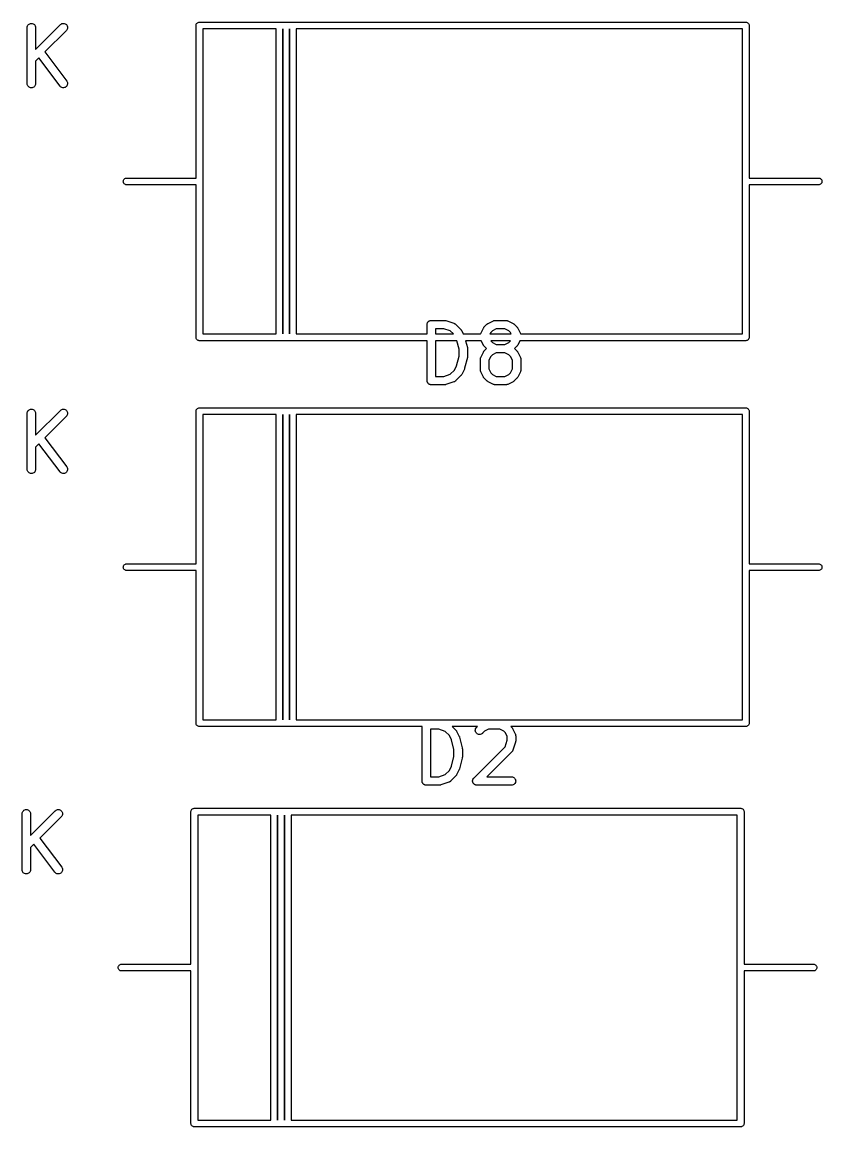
# Model space of a CAD drawing. Extents: x 79.2 to 140.3, y -94.5 to -17.5.
# Drawn here: x 110.92 to 125.2, y -74.47 to -54.74 of the extents above; entities that cross this region are included whole.
import ezdxf

# ---------------------------------------------------------------- set-up
doc = ezdxf.new("R2010")
doc.units = 0
doc.header["$MEASUREMENT"] = 0
doc.layers.add('BLACK', color=7, linetype='CONTINUOUS')

msp = doc.modelspace()

# ---------------------------------------------------------------- linework, layer by layer
at = {"layer": 'BLACK', "linetype": 'CONTINUOUS'}
for p, q in [((111.006, -54.8383), (111.008, -54.8238)), ((111.006, -54.8394), (111.006, -54.8383)), ((111.006, -55.8394), (111.006, -54.8394)), ((111.008, -54.8238), (111.012, -54.8098)), ((111.012, -54.8098), (111.019, -54.797)), ((111.019, -54.797), (111.029, -54.7858)), ((111.029, -54.7858), (111.04, -54.7766)), ((111.04, -54.7766), (111.053, -54.7698)), ((111.053, -54.7698), (111.067, -54.7657)), ((111.067, -54.7657), (111.082, -54.7644)), ((111.082, -54.7644), (111.096, -54.7659)), ((111.096, -54.7659), (111.11, -54.7702)), ((111.11, -54.7702), (111.123, -54.7772)), ((111.123, -54.7772), (111.134, -54.7865)), ((111.134, -54.7865), (111.144, -54.7979)), ((111.144, -54.7979), (111.15, -54.8108)), ((111.15, -54.8108), (111.155, -54.8248)), ((111.155, -54.8248), (111.156, -54.8394)), ((111.156, -55.2297), (111.599, -54.7863)), ((111.156, -54.8394), (111.156, -55.2297)), ((111.599, -54.7863), (111.6, -54.7856)), ((111.6, -54.7856), (111.612, -54.7765)), ((111.612, -54.7765), (111.625, -54.7697)), ((111.625, -54.7697), (111.639, -54.7657)), ((111.639, -54.7657), (111.653, -54.7644)), ((111.653, -54.7644), (111.668, -54.766)), ((111.668, -54.766), (111.682, -54.7703)), ((111.682, -54.7703), (111.695, -54.7773)), ((111.695, -54.7773), (111.706, -54.7867)), ((111.706, -54.7867), (111.715, -54.7981)), ((111.715, -54.7981), (111.722, -54.811)), ((111.722, -54.811), (111.726, -54.8251)), ((111.726, -54.8251), (111.728, -54.8396)), ((111.728, -54.8396), (111.726, -54.8542)), ((114.023, -54.802), (114.024, -54.7902)), ((114.023, -54.8049), (114.023, -54.802)), ((114.023, -57.527), (114.023, -54.8049)), ((114.024, -54.7902), (114.027, -54.7789)), ((114.027, -54.7789), (114.033, -54.7685)), ((114.033, -54.7685), (114.04, -54.7594)), ((114.04, -54.7594), (114.05, -54.7519)), ((114.05, -54.7519), (114.06, -54.7463)), ((114.06, -54.7463), (114.071, -54.7429)), ((114.071, -54.7429), (114.08, -54.742)), ((114.08, -54.742), (114.083, -54.7417)), ((114.083, -54.7417), (114.086, -54.742)), ((114.086, -54.742), (115.508, -54.742)), ((115.508, -54.742), (115.511, -54.7417)), ((115.511, -54.7417), (115.514, -54.742)), ((115.514, -54.742), (115.628, -54.742)), ((115.628, -54.742), (115.631, -54.7417)), ((115.631, -54.7417), (115.634, -54.742)), ((115.634, -54.742), (115.748, -54.742)), ((115.748, -54.742), (115.751, -54.7417)), ((115.751, -54.7417), (115.754, -54.742)), ((115.754, -54.742), (123.84, -54.742)), ((123.84, -54.742), (123.843, -54.7417)), ((123.843, -54.7417), (123.846, -54.742)), ((123.846, -54.742), (123.855, -54.7429)), ((123.855, -54.7429), (123.866, -54.7463)), ((123.866, -54.7463), (123.876, -54.7519)), ((123.876, -54.7519), (123.886, -54.7594)), ((123.886, -54.7594), (123.893, -54.7685)), ((123.893, -54.7685), (123.899, -54.7789)), ((123.899, -54.7789), (123.902, -54.7902)), ((123.902, -54.7902), (123.903, -54.802)), ((123.903, -54.802), (123.903, -54.8049)), ((123.903, -54.8049), (123.903, -57.527)), ((111.706, -54.8924), (111.323, -55.275)), ((111.715, -54.8811), (111.706, -54.8924)), ((111.722, -54.8682), (111.715, -54.8811)), ((111.726, -54.8542), (111.722, -54.8682)), ((114.143, -54.862), (114.143, -57.5841)), ((115.451, -54.862), (114.143, -54.862)), ((115.451, -60.312), (115.451, -54.862)), ((115.571, -60.312), (115.571, -54.862)), ((115.571, -54.862), (115.571, -60.312)), ((115.691, -60.312), (115.691, -54.862)), ((115.691, -54.862), (115.691, -60.312)), ((115.811, -54.862), (115.811, -60.312)), ((123.783, -54.862), (115.811, -54.862)), ((123.783, -57.584), (123.783, -54.862)), ((111.216, -55.3821), (111.156, -55.4419)), ((111.156, -55.4419), (111.156, -55.8394)), ((111.593, -55.8844), (111.216, -55.3821)), ((111.323, -55.275), (111.713, -55.7944)), ((111.008, -55.8539), (111.006, -55.8394)), ((111.156, -55.8404), (111.154, -55.855)), ((111.156, -55.8394), (111.156, -55.8404)), ((111.713, -55.7944), (111.713, -55.7952)), ((111.713, -55.7952), (111.721, -55.8078)), ((111.721, -55.8078), (111.725, -55.8217)), ((111.725, -55.8217), (111.727, -55.8361)), ((111.727, -55.8361), (111.727, -55.8508)), ((111.012, -55.868), (111.008, -55.8539)), ((111.019, -55.8809), (111.012, -55.868)), ((111.028, -55.8922), (111.019, -55.8809)), ((111.039, -55.9016), (111.028, -55.8922)), ((111.052, -55.9085), (111.039, -55.9016)), ((111.066, -55.9128), (111.052, -55.9085)), ((111.081, -55.9144), (111.066, -55.9128)), ((111.095, -55.9131), (111.081, -55.9144)), ((111.109, -55.9089), (111.095, -55.9131)), ((111.122, -55.9021), (111.109, -55.9089)), ((111.134, -55.893), (111.122, -55.9021)), ((111.143, -55.8818), (111.134, -55.893)), ((111.15, -55.8689), (111.143, -55.8818)), ((111.154, -55.855), (111.15, -55.8689)), ((111.602, -55.8952), (111.593, -55.8844)), ((111.614, -55.9038), (111.602, -55.8952)), ((111.627, -55.9101), (111.614, -55.9038)), ((111.642, -55.9136), (111.627, -55.9101)), ((111.656, -55.9143), (111.642, -55.9136)), ((111.671, -55.9121), (111.656, -55.9143)), ((111.685, -55.9072), (111.671, -55.9121)), ((111.697, -55.8997), (111.685, -55.9072)), ((111.708, -55.8899), (111.697, -55.8997)), ((111.717, -55.8782), (111.708, -55.8899)), ((111.723, -55.8649), (111.717, -55.8782)), ((111.727, -55.8508), (111.723, -55.8649)), ((112.723, -57.587), (112.724, -57.5752)), ((112.724, -57.5988), (112.723, -57.587)), ((112.724, -57.5752), (112.727, -57.5639)), ((112.727, -57.6101), (112.724, -57.5988)), ((112.727, -57.5639), (112.733, -57.5535)), ((112.733, -57.6205), (112.727, -57.6101)), ((112.733, -57.5535), (112.74, -57.5444)), ((112.74, -57.5444), (112.75, -57.5369)), ((112.75, -57.5369), (112.76, -57.5313)), ((112.76, -57.5313), (112.771, -57.5279)), ((112.771, -57.5279), (112.78, -57.527)), ((112.78, -57.527), (114.023, -57.527)), ((114.143, -57.5841), (114.143, -57.587)), ((114.143, -57.587), (114.143, -57.5899)), ((114.143, -57.5899), (114.143, -60.312)), ((123.783, -57.587), (123.783, -57.584)), ((123.783, -57.59), (123.783, -57.587)), ((123.783, -60.312), (123.783, -57.59)), ((123.903, -57.527), (125.146, -57.527)), ((125.146, -57.527), (125.155, -57.5279)), ((125.155, -57.5279), (125.166, -57.5313)), ((125.166, -57.5313), (125.176, -57.5369)), ((125.176, -57.5369), (125.186, -57.5444)), ((125.186, -57.5444), (125.193, -57.5535)), ((125.193, -57.5535), (125.199, -57.5639)), ((125.199, -57.6101), (125.193, -57.6205)), ((125.199, -57.5639), (125.202, -57.5752)), ((125.202, -57.5988), (125.199, -57.6101)), ((125.202, -57.5752), (125.203, -57.587)), ((125.203, -57.587), (125.202, -57.5988)), ((112.74, -57.6296), (112.733, -57.6205)), ((112.75, -57.6371), (112.74, -57.6296)), ((112.76, -57.6427), (112.75, -57.6371)), ((112.771, -57.6461), (112.76, -57.6427)), ((112.78, -57.647), (112.771, -57.6461)), ((114.023, -57.647), (112.78, -57.647)), ((114.023, -60.369), (114.023, -57.647)), ((125.146, -57.647), (123.903, -57.647)), ((123.903, -57.647), (123.903, -60.3691)), ((125.155, -57.6461), (125.146, -57.647)), ((125.166, -57.6427), (125.155, -57.6461)), ((125.176, -57.6371), (125.166, -57.6427)), ((125.186, -57.6296), (125.176, -57.6371)), ((125.193, -57.6205), (125.186, -57.6296)), ((118.15, -60.1433), (118.151, -60.1363)), ((118.15, -60.1438), (118.15, -60.1433)), ((118.15, -60.1439), (118.15, -60.1438)), ((118.15, -60.1444), (118.15, -60.1439)), ((118.15, -60.1439), (118.15, -60.1439)), ((118.15, -60.312), (118.15, -60.1444)), ((118.151, -60.1293), (118.152, -60.129)), ((118.151, -60.1363), (118.151, -60.1293)), ((118.152, -60.1288), (118.154, -60.1221)), ((118.152, -60.129), (118.152, -60.1288)), ((118.154, -60.1221), (118.156, -60.1153)), ((118.156, -60.1148), (118.159, -60.1086)), ((118.156, -60.1151), (118.156, -60.1148)), ((118.156, -60.1153), (118.156, -60.1151)), ((118.159, -60.1086), (118.163, -60.1024)), ((118.163, -60.102), (118.168, -60.0966)), ((118.163, -60.1022), (118.163, -60.102)), ((118.163, -60.1024), (118.163, -60.1022)), ((118.168, -60.0966), (118.172, -60.0912)), ((118.172, -60.0908), (118.178, -60.0864)), ((118.172, -60.091), (118.172, -60.0908)), ((118.172, -60.0912), (118.172, -60.091)), ((118.178, -60.0864), (118.183, -60.0819)), ((118.183, -60.0819), (118.184, -60.0818)), ((118.184, -60.0816), (118.19, -60.0784)), ((118.184, -60.0818), (118.184, -60.0816)), ((118.19, -60.0784), (118.196, -60.075)), ((118.196, -60.075), (118.197, -60.075)), ((118.197, -60.0748), (118.204, -60.0728)), ((118.197, -60.075), (118.197, -60.0748)), ((118.204, -60.0728), (118.21, -60.0708)), ((118.21, -60.0708), (118.211, -60.0708)), ((118.211, -60.0707), (118.218, -60.0701)), ((118.211, -60.0708), (118.211, -60.0707)), ((118.218, -60.0701), (118.225, -60.0694)), ((118.225, -60.0694), (118.463, -60.0694)), ((118.463, -60.0694), (118.464, -60.0694)), ((118.464, -60.0694), (118.468, -60.0699)), ((118.468, -60.0699), (118.472, -60.07)), ((118.472, -60.07), (118.475, -60.0707)), ((118.475, -60.0707), (118.479, -60.071)), ((118.479, -60.071), (118.483, -60.0723)), ((118.483, -60.0723), (118.487, -60.0732)), ((118.487, -60.0732), (118.63, -60.1208)), ((118.63, -60.1208), (118.631, -60.1212)), ((118.631, -60.1212), (118.633, -60.1221)), ((118.633, -60.1221), (118.635, -60.1228)), ((118.635, -60.1228), (118.639, -60.1252)), ((118.639, -60.1252), (118.644, -60.1273)), ((118.644, -60.1273), (118.646, -60.1286)), ((118.646, -60.1286), (118.648, -60.1297)), ((118.648, -60.1297), (118.652, -60.1329)), ((118.652, -60.1329), (118.656, -60.1359)), ((118.656, -60.1359), (118.657, -60.1376)), ((118.657, -60.1376), (118.659, -60.139)), ((118.659, -60.139), (118.754, -60.2342)), ((119.172, -60.1866), (119.219, -60.139)), ((119.219, -60.139), (119.22, -60.1382)), ((119.22, -60.1382), (119.224, -60.1356)), ((119.224, -60.1356), (119.227, -60.1327)), ((119.227, -60.1327), (119.229, -60.131)), ((119.229, -60.131), (119.232, -60.1291)), ((119.232, -60.1291), (119.235, -60.1272)), ((119.235, -60.1272), (119.239, -60.1249)), ((119.239, -60.1249), (119.334, -60.0773)), ((119.334, -60.0773), (119.335, -60.0768)), ((119.335, -60.0768), (119.337, -60.0761)), ((119.337, -60.0761), (119.339, -60.075)), ((119.339, -60.075), (119.344, -60.0736)), ((119.344, -60.0736), (119.349, -60.0718)), ((119.349, -60.0718), (119.351, -60.0714)), ((119.351, -60.0714), (119.353, -60.0708)), ((119.353, -60.0708), (119.358, -60.0703)), ((119.358, -60.0703), (119.363, -60.0695)), ((119.363, -60.0695), (119.366, -60.0696)), ((119.366, -60.0696), (119.368, -60.0694)), ((119.368, -60.0694), (119.558, -60.0694)), ((119.558, -60.0694), (119.559, -60.0694)), ((119.559, -60.0694), (119.561, -60.0696)), ((119.561, -60.0696), (119.564, -60.0696)), ((119.564, -60.0696), (119.569, -60.0704)), ((119.569, -60.0704), (119.574, -60.071)), ((119.574, -60.071), (119.576, -60.0717)), ((119.576, -60.0717), (119.578, -60.0721)), ((119.578, -60.0721), (119.583, -60.0739)), ((119.583, -60.0739), (119.588, -60.0754)), ((119.588, -60.0754), (119.59, -60.0765)), ((119.59, -60.0765), (119.592, -60.0773)), ((119.592, -60.0773), (119.687, -60.1249)), ((119.687, -60.1249), (119.688, -60.1254)), ((119.688, -60.1254), (119.691, -60.1277)), ((119.691, -60.1277), (119.695, -60.1297)), ((119.695, -60.1297), (119.698, -60.1317)), ((119.698, -60.1317), (119.7, -60.1334)), ((119.7, -60.1334), (119.703, -60.1363)), ((119.703, -60.1363), (119.707, -60.139)), ((119.707, -60.139), (119.754, -60.1866)), ((114.023, -60.372), (114.023, -60.369)), ((114.024, -60.3838), (114.023, -60.372)), ((114.143, -60.312), (115.451, -60.312)), ((115.571, -60.312), (115.571, -60.312)), ((115.691, -60.312), (115.691, -60.312)), ((115.811, -60.312), (118.15, -60.312)), ((118.3, -60.2194), (118.3, -60.312)), ((118.451, -60.2194), (118.3, -60.2194)), ((118.3, -60.312), (118.62, -60.312)), ((118.565, -60.2576), (118.451, -60.2194)), ((118.62, -60.312), (118.565, -60.2576)), ((118.754, -60.2342), (118.755, -60.235)), ((118.755, -60.235), (118.757, -60.2382)), ((118.757, -60.2382), (118.76, -60.2413)), ((118.76, -60.2413), (118.762, -60.244)), ((118.762, -60.244), (118.764, -60.2464)), ((118.764, -60.2464), (118.766, -60.2501)), ((118.766, -60.2501), (118.768, -60.2537)), ((118.768, -60.2537), (118.797, -60.312)), ((118.797, -60.312), (119.106, -60.312)), ((119.106, -60.312), (119.107, -60.3102)), ((119.107, -60.3102), (119.108, -60.3053)), ((119.108, -60.3053), (119.109, -60.3034)), ((119.109, -60.3034), (119.11, -60.3013)), ((119.11, -60.3013), (119.158, -60.2061)), ((119.158, -60.2051), (119.161, -60.2016)), ((119.158, -60.2061), (119.158, -60.2051)), ((119.161, -60.2016), (119.163, -60.1979)), ((119.163, -60.1979), (119.165, -60.1955)), ((119.165, -60.1955), (119.166, -60.1929)), ((119.166, -60.1929), (119.169, -60.1898)), ((119.169, -60.1898), (119.172, -60.1866)), ((119.287, -60.284), (119.273, -60.312)), ((119.273, -60.312), (119.653, -60.312)), ((119.317, -60.2536), (119.287, -60.284)), ((119.385, -60.2194), (119.317, -60.2536)), ((119.541, -60.2194), (119.385, -60.2194)), ((119.609, -60.2536), (119.541, -60.2194)), ((119.639, -60.284), (119.609, -60.2536)), ((119.653, -60.312), (119.639, -60.284)), ((119.754, -60.1866), (119.755, -60.1873)), ((119.755, -60.1873), (119.757, -60.1906)), ((119.757, -60.1906), (119.76, -60.1937)), ((119.76, -60.1937), (119.762, -60.1963)), ((119.762, -60.1963), (119.764, -60.1988)), ((119.764, -60.1988), (119.766, -60.2025)), ((119.766, -60.2025), (119.768, -60.2061)), ((119.768, -60.2061), (119.816, -60.3013)), ((119.816, -60.3013), (119.816, -60.3023)), ((119.816, -60.3023), (119.817, -60.3043)), ((119.817, -60.3043), (119.818, -60.3063)), ((119.818, -60.3063), (119.82, -60.3112)), ((119.82, -60.3112), (119.82, -60.312)), ((119.82, -60.312), (123.783, -60.312)), ((123.903, -60.372), (123.902, -60.3838)), ((123.903, -60.3691), (123.903, -60.372)), ((114.027, -60.3951), (114.024, -60.3838)), ((114.033, -60.4055), (114.027, -60.3951)), ((114.04, -60.4146), (114.033, -60.4055)), ((114.05, -60.4221), (114.04, -60.4146)), ((114.06, -60.4277), (114.05, -60.4221)), ((114.071, -60.4311), (114.06, -60.4277)), ((114.08, -60.432), (114.071, -60.4311)), ((114.083, -60.4323), (114.08, -60.432)), ((114.08, -60.432), (114.08, -60.432)), ((114.086, -60.432), (114.083, -60.4323)), ((115.508, -60.432), (114.086, -60.432)), ((115.511, -60.4323), (115.508, -60.432)), ((115.514, -60.432), (115.511, -60.4323)), ((115.628, -60.432), (115.514, -60.432)), ((115.631, -60.4323), (115.628, -60.432)), ((115.634, -60.432), (115.631, -60.4323)), ((115.748, -60.432), (115.634, -60.432)), ((115.751, -60.4323), (115.748, -60.432)), ((115.754, -60.432), (115.751, -60.4323)), ((118.15, -60.432), (115.754, -60.432)), ((118.15, -61.1444), (118.15, -60.432)), ((118.3, -60.432), (118.3, -61.0694)), ((118.684, -60.432), (118.3, -60.432)), ((118.721, -60.5822), (118.684, -60.432)), ((119.118, -60.432), (118.838, -60.432)), ((118.838, -60.432), (118.869, -60.5548)), ((118.869, -60.5548), (118.869, -60.5558)), ((118.869, -60.5558), (118.87, -60.5571)), ((118.87, -60.5571), (118.87, -60.5584)), ((118.87, -60.5584), (118.87, -60.5644)), ((118.87, -60.5644), (118.871, -60.5703)), ((118.871, -60.5703), (118.871, -60.5716)), ((118.871, -60.5716), (118.871, -60.573)), ((118.871, -60.573), (118.871, -60.7158)), ((119.158, -60.5113), (119.118, -60.432)), ((119.16, -60.5148), (119.158, -60.5113)), ((119.162, -60.5186), (119.16, -60.5148)), ((119.164, -60.521), (119.162, -60.5186)), ((119.166, -60.5236), (119.164, -60.521)), ((119.169, -60.5267), (119.166, -60.5236)), ((119.171, -60.53), (119.169, -60.5267)), ((119.172, -60.5307), (119.171, -60.53)), ((119.214, -60.573), (119.172, -60.5307)), ((119.172, -60.6152), (119.214, -60.573)), ((119.286, -60.432), (119.287, -60.4333)), ((119.64, -60.432), (119.286, -60.432)), ((119.287, -60.4333), (119.317, -60.4637)), ((119.317, -60.4637), (119.385, -60.498)), ((119.385, -60.498), (119.541, -60.498)), ((119.541, -60.498), (119.609, -60.4637)), ((119.609, -60.4637), (119.639, -60.4333)), ((119.639, -60.4333), (119.64, -60.432)), ((119.754, -60.5307), (119.712, -60.573)), ((119.712, -60.573), (119.754, -60.6152)), ((119.757, -60.5275), (119.754, -60.5307)), ((119.76, -60.5245), (119.757, -60.5275)), ((119.761, -60.5218), (119.76, -60.5245)), ((119.763, -60.5194), (119.761, -60.5218)), ((119.765, -60.5157), (119.763, -60.5194)), ((119.768, -60.5122), (119.765, -60.5157)), ((119.808, -60.432), (119.768, -60.5113)), ((119.768, -60.5113), (119.768, -60.5122)), ((123.84, -60.432), (119.808, -60.432)), ((123.843, -60.4323), (123.84, -60.432)), ((123.846, -60.432), (123.843, -60.4323)), ((123.855, -60.4311), (123.846, -60.432)), ((123.846, -60.432), (123.846, -60.432)), ((123.866, -60.4277), (123.855, -60.4311)), ((123.876, -60.4221), (123.866, -60.4277)), ((123.886, -60.4146), (123.876, -60.4221)), ((123.893, -60.4055), (123.886, -60.4146)), ((123.899, -60.3951), (123.893, -60.4055)), ((123.902, -60.3838), (123.899, -60.3951)), ((118.678, -60.8801), (118.721, -60.7066)), ((118.721, -60.7066), (118.721, -60.5822)), ((118.869, -60.734), (118.821, -60.9245)), ((118.87, -60.7314), (118.869, -60.7327)), ((118.869, -60.7327), (118.869, -60.734)), ((118.871, -60.7195), (118.87, -60.7255)), ((118.87, -60.7255), (118.87, -60.7314)), ((118.871, -60.7158), (118.871, -60.7169)), ((118.871, -60.7169), (118.871, -60.7182)), ((118.871, -60.7182), (118.871, -60.7195)), ((119.102, -60.758), (119.103, -60.7529)), ((119.103, -60.7602), (119.102, -60.758)), ((119.102, -60.7624), (119.103, -60.7602)), ((119.102, -60.7634), (119.102, -60.7624)), ((119.102, -60.9539), (119.102, -60.7634)), ((119.103, -60.7529), (119.104, -60.7478)), ((119.104, -60.7478), (119.105, -60.7457)), ((119.105, -60.7436), (119.107, -60.7388)), ((119.105, -60.7457), (119.105, -60.7436)), ((119.107, -60.7388), (119.108, -60.7339)), ((119.108, -60.7339), (119.109, -60.7319)), ((119.109, -60.7319), (119.11, -60.7299)), ((119.11, -60.7299), (119.158, -60.6347)), ((119.158, -60.6337), (119.161, -60.6302)), ((119.158, -60.6347), (119.158, -60.6337)), ((119.161, -60.6302), (119.163, -60.6265)), ((119.163, -60.6265), (119.165, -60.6241)), ((119.165, -60.6241), (119.166, -60.6214)), ((119.166, -60.6214), (119.169, -60.6184)), ((119.169, -60.6184), (119.172, -60.6152)), ((119.287, -60.7126), (119.252, -60.7811)), ((119.317, -60.6822), (119.287, -60.7126)), ((119.385, -60.648), (119.317, -60.6822)), ((119.541, -60.648), (119.385, -60.648)), ((119.609, -60.6822), (119.541, -60.648)), ((119.639, -60.7126), (119.609, -60.6822)), ((119.674, -60.7811), (119.639, -60.7126)), ((119.754, -60.6152), (119.755, -60.6159)), ((119.755, -60.6159), (119.757, -60.6192)), ((119.757, -60.6192), (119.76, -60.6223)), ((119.76, -60.6223), (119.762, -60.6249)), ((119.762, -60.6249), (119.764, -60.6273)), ((119.764, -60.6273), (119.766, -60.6311)), ((119.766, -60.6311), (119.768, -60.6347)), ((119.768, -60.6347), (119.816, -60.7299)), ((119.816, -60.7299), (119.816, -60.7308)), ((119.816, -60.7308), (119.817, -60.7329)), ((119.817, -60.7329), (119.818, -60.7348)), ((119.818, -60.7348), (119.82, -60.7398)), ((119.82, -60.7398), (119.821, -60.7446)), ((119.821, -60.7446), (119.822, -60.7467)), ((119.822, -60.7467), (119.822, -60.7489)), ((119.822, -60.7489), (119.823, -60.754)), ((119.823, -60.754), (119.824, -60.759)), ((119.824, -60.759), (119.823, -60.7612)), ((119.823, -60.7612), (119.824, -60.7634)), ((119.824, -60.7634), (119.824, -60.9539)), ((118.565, -61.0312), (118.639, -60.9571)), ((118.639, -60.9571), (118.678, -60.8801)), ((118.816, -60.9398), (118.768, -61.0351)), ((118.819, -60.9327), (118.816, -60.9392)), ((118.816, -60.9392), (118.816, -60.9395)), ((118.816, -60.9395), (118.816, -60.9398)), ((118.821, -60.9262), (118.819, -60.9327)), ((118.821, -60.9245), (118.821, -60.9255)), ((118.821, -60.9255), (118.821, -60.9258)), ((118.821, -60.9258), (118.821, -60.9262)), ((119.103, -60.9561), (119.102, -60.9539)), ((119.102, -60.9583), (119.103, -60.9561)), ((119.103, -60.9634), (119.102, -60.9583)), ((119.104, -60.9685), (119.103, -60.9634)), ((119.104, -60.9706), (119.104, -60.9685)), ((119.105, -60.9728), (119.104, -60.9706)), ((119.252, -60.7811), (119.252, -60.9362)), ((119.252, -60.9362), (119.287, -61.0047)), ((119.639, -61.0047), (119.674, -60.9362)), ((119.674, -60.9362), (119.674, -60.7811)), ((119.822, -60.9695), (119.821, -60.9716)), ((119.823, -60.9644), (119.822, -60.9695)), ((119.824, -60.955), (119.823, -60.9571)), ((119.823, -60.9571), (119.824, -60.9594)), ((119.824, -60.9594), (119.823, -60.9644)), ((119.824, -60.9539), (119.824, -60.955)), ((118.151, -61.1514), (118.15, -61.1444)), ((118.151, -61.1584), (118.151, -61.1514)), ((118.151, -61.1587), (118.151, -61.1584)), ((118.151, -61.1589), (118.151, -61.1587)), ((118.153, -61.1657), (118.151, -61.1589)), ((118.155, -61.1725), (118.153, -61.1657)), ((118.3, -61.0694), (118.451, -61.0694)), ((118.451, -61.0694), (118.565, -61.0312)), ((118.63, -61.1679), (118.487, -61.2155)), ((118.632, -61.167), (118.63, -61.1679)), ((118.634, -61.1664), (118.632, -61.167)), ((118.638, -61.164), (118.634, -61.1664)), ((118.643, -61.162), (118.638, -61.164)), ((118.645, -61.1607), (118.643, -61.162)), ((118.647, -61.1597), (118.645, -61.1607)), ((118.651, -61.1565), (118.647, -61.1597)), ((118.655, -61.1535), (118.651, -61.1565)), ((118.656, -61.1519), (118.655, -61.1535)), ((118.658, -61.1505), (118.656, -61.1519)), ((118.659, -61.1498), (118.658, -61.1505)), ((118.754, -61.0546), (118.659, -61.1498)), ((118.757, -61.0513), (118.754, -61.0546)), ((118.76, -61.0483), (118.757, -61.0513)), ((118.761, -61.0457), (118.76, -61.0483)), ((118.763, -61.0432), (118.761, -61.0457)), ((118.765, -61.0395), (118.763, -61.0432)), ((118.768, -61.036), (118.765, -61.0395)), ((118.768, -61.0351), (118.768, -61.036)), ((119.106, -60.9776), (119.105, -60.9728)), ((119.108, -60.9825), (119.106, -60.9776)), ((119.109, -60.9844), (119.108, -60.9825)), ((119.11, -60.9865), (119.109, -60.9844)), ((119.11, -60.9874), (119.11, -60.9865)), ((119.158, -61.0827), (119.11, -60.9874)), ((119.16, -61.0863), (119.158, -61.0827)), ((119.162, -61.09), (119.16, -61.0863)), ((119.164, -61.0924), (119.162, -61.09)), ((119.166, -61.0951), (119.164, -61.0924)), ((119.169, -61.0981), (119.166, -61.0951)), ((119.171, -61.1014), (119.169, -61.0981)), ((119.172, -61.1022), (119.171, -61.1014)), ((119.219, -61.1498), (119.172, -61.1022)), ((119.223, -61.1525), (119.219, -61.1498)), ((119.226, -61.1554), (119.223, -61.1525)), ((119.228, -61.1571), (119.226, -61.1554)), ((119.231, -61.1591), (119.228, -61.1571)), ((119.235, -61.1611), (119.231, -61.1591)), ((119.238, -61.1634), (119.235, -61.1611)), ((119.239, -61.1638), (119.238, -61.1634)), ((119.334, -61.2115), (119.239, -61.1638)), ((119.287, -61.0047), (119.317, -61.0351)), ((119.317, -61.0351), (119.385, -61.0694)), ((119.385, -61.0694), (119.541, -61.0694)), ((119.541, -61.0694), (119.609, -61.0351)), ((119.687, -61.1638), (119.592, -61.2115)), ((119.609, -61.0351), (119.639, -61.0047)), ((119.691, -61.1616), (119.687, -61.1638)), ((119.694, -61.1597), (119.691, -61.1616)), ((119.697, -61.1577), (119.694, -61.1597)), ((119.699, -61.1561), (119.697, -61.1577)), ((119.702, -61.1532), (119.699, -61.1561)), ((119.706, -61.1505), (119.702, -61.1532)), ((119.707, -61.1498), (119.706, -61.1505)), ((119.754, -61.1022), (119.707, -61.1498)), ((119.757, -61.0989), (119.754, -61.1022)), ((119.76, -61.0959), (119.757, -61.0989)), ((119.761, -61.0933), (119.76, -61.0959)), ((119.763, -61.0909), (119.761, -61.0933)), ((119.765, -61.0872), (119.763, -61.0909)), ((119.768, -61.0836), (119.765, -61.0872)), ((119.816, -60.9874), (119.768, -61.0827)), ((119.768, -61.0827), (119.768, -61.0836)), ((119.817, -60.9854), (119.816, -60.9874)), ((119.818, -60.9835), (119.817, -60.9854)), ((119.819, -60.9786), (119.818, -60.9835)), ((119.821, -60.9738), (119.819, -60.9786)), ((119.821, -60.9716), (119.821, -60.9738)), ((118.155, -61.1727), (118.155, -61.1725)), ((118.156, -61.173), (118.155, -61.1727)), ((118.159, -61.1792), (118.156, -61.173)), ((118.162, -61.1854), (118.159, -61.1792)), ((118.162, -61.1857), (118.162, -61.1854)), ((118.162, -61.1859), (118.162, -61.1857)), ((118.167, -61.1914), (118.162, -61.1859)), ((118.171, -61.1969), (118.167, -61.1914)), ((118.172, -61.197), (118.171, -61.1969)), ((118.172, -61.1972), (118.172, -61.197)), ((118.177, -61.2017), (118.172, -61.1972)), ((118.183, -61.2063), (118.177, -61.2017)), ((118.183, -61.2064), (118.183, -61.2063)), ((118.183, -61.2066), (118.183, -61.2064)), ((118.189, -61.2099), (118.183, -61.2066)), ((118.195, -61.2133), (118.189, -61.2099)), ((118.196, -61.2134), (118.195, -61.2133)), ((118.196, -61.2135), (118.196, -61.2134)), ((118.203, -61.2156), (118.196, -61.2135)), ((118.209, -61.2177), (118.203, -61.2156)), ((118.21, -61.2178), (118.209, -61.2177)), ((118.217, -61.2186), (118.21, -61.2178)), ((118.21, -61.2178), (118.21, -61.2178)), ((118.224, -61.2194), (118.217, -61.2186)), ((118.225, -61.2194), (118.224, -61.2194)), ((118.224, -61.2194), (118.224, -61.2194)), ((118.224, -61.2194), (118.224, -61.2194)), ((118.224, -61.2194), (118.224, -61.2194)), ((118.463, -61.2194), (118.225, -61.2194)), ((118.467, -61.219), (118.463, -61.2194)), ((118.471, -61.2189), (118.467, -61.219)), ((118.474, -61.2183), (118.471, -61.2189)), ((118.478, -61.218), (118.474, -61.2183)), ((118.482, -61.2167), (118.478, -61.218)), ((118.486, -61.2159), (118.482, -61.2167)), ((118.487, -61.2155), (118.486, -61.2159)), ((119.336, -61.2123), (119.334, -61.2115)), ((119.338, -61.2133), (119.336, -61.2123)), ((119.343, -61.2149), (119.338, -61.2133)), ((119.348, -61.2167), (119.343, -61.2149)), ((119.35, -61.2171), (119.348, -61.2167)), ((119.352, -61.2177), (119.35, -61.2171)), ((119.357, -61.2183), (119.352, -61.2177)), ((119.362, -61.2192), (119.357, -61.2183)), ((119.365, -61.2191), (119.362, -61.2192)), ((119.367, -61.2194), (119.365, -61.2191)), ((119.368, -61.2194), (119.367, -61.2194)), ((119.558, -61.2194), (119.368, -61.2194)), ((119.56, -61.2192), (119.558, -61.2194)), ((119.563, -61.2193), (119.56, -61.2192)), ((119.568, -61.2185), (119.563, -61.2193)), ((119.573, -61.218), (119.568, -61.2185)), ((119.575, -61.2173), (119.573, -61.218)), ((119.577, -61.217), (119.575, -61.2173)), ((119.582, -61.2152), (119.577, -61.217)), ((119.587, -61.2137), (119.582, -61.2152)), ((119.589, -61.2127), (119.587, -61.2137)), ((119.591, -61.2119), (119.589, -61.2127)), ((119.592, -61.2115), (119.591, -61.2119)), ((111.006, -61.7283), (111.008, -61.7138)), ((111.006, -61.7294), (111.006, -61.7283)), ((111.006, -62.7294), (111.006, -61.7294)), ((111.008, -61.7138), (111.012, -61.6998)), ((111.012, -61.6998), (111.019, -61.687)), ((111.019, -61.687), (111.029, -61.6758)), ((111.029, -61.6758), (111.04, -61.6666)), ((111.04, -61.6666), (111.053, -61.6598)), ((111.053, -61.6598), (111.067, -61.6557)), ((111.067, -61.6557), (111.082, -61.6544)), ((111.082, -61.6544), (111.096, -61.6559)), ((111.096, -61.6559), (111.11, -61.6602)), ((111.11, -61.6602), (111.123, -61.6672)), ((111.123, -61.6672), (111.134, -61.6765)), ((111.134, -61.6765), (111.144, -61.6879)), ((111.144, -61.6879), (111.15, -61.7008)), ((111.15, -61.7008), (111.155, -61.7148)), ((111.155, -61.7148), (111.156, -61.7294)), ((111.156, -62.1197), (111.599, -61.6763)), ((111.156, -61.7294), (111.156, -62.1197)), ((111.599, -61.6763), (111.6, -61.6756)), ((111.6, -61.6756), (111.612, -61.6665)), ((111.612, -61.6665), (111.625, -61.6597)), ((111.625, -61.6597), (111.639, -61.6557)), ((111.639, -61.6557), (111.653, -61.6544)), ((111.653, -61.6544), (111.668, -61.656)), ((111.668, -61.656), (111.682, -61.6603)), ((111.682, -61.6603), (111.695, -61.6673)), ((111.695, -61.6673), (111.706, -61.6767)), ((111.706, -61.6767), (111.715, -61.6881)), ((111.715, -61.6881), (111.722, -61.701)), ((111.722, -61.7582), (111.715, -61.7711)), ((111.722, -61.701), (111.726, -61.7151)), ((111.726, -61.7442), (111.722, -61.7582)), ((111.726, -61.7151), (111.728, -61.7296)), ((111.728, -61.7296), (111.726, -61.7442)), ((114.023, -61.692), (114.024, -61.6802)), ((114.023, -61.6949), (114.023, -61.692)), ((114.023, -64.417), (114.023, -61.6949)), ((114.024, -61.6802), (114.027, -61.6689)), ((114.027, -61.6689), (114.033, -61.6585)), ((114.033, -61.6585), (114.04, -61.6494)), ((114.04, -61.6494), (114.05, -61.6419)), ((114.05, -61.6419), (114.06, -61.6363)), ((114.06, -61.6363), (114.071, -61.6329)), ((114.071, -61.6329), (114.08, -61.632)), ((114.08, -61.632), (114.083, -61.6317)), ((114.083, -61.6317), (114.086, -61.632)), ((114.086, -61.632), (115.508, -61.632)), ((114.143, -61.752), (114.143, -64.4741)), ((115.451, -61.752), (114.143, -61.752)), ((115.451, -67.202), (115.451, -61.752)), ((115.508, -61.632), (115.511, -61.6317)), ((115.511, -61.6317), (115.514, -61.632)), ((115.514, -61.632), (115.628, -61.632)), ((115.571, -67.202), (115.571, -61.752)), ((115.571, -61.752), (115.571, -67.202)), ((115.628, -61.632), (115.631, -61.6317)), ((115.631, -61.6317), (115.634, -61.632)), ((115.634, -61.632), (115.748, -61.632)), ((115.691, -67.202), (115.691, -61.752)), ((115.691, -61.752), (115.691, -67.202)), ((115.748, -61.632), (115.751, -61.6317)), ((115.751, -61.6317), (115.754, -61.632)), ((115.754, -61.632), (123.84, -61.632)), ((115.811, -61.752), (115.811, -67.202)), ((123.783, -61.752), (115.811, -61.752)), ((123.783, -64.474), (123.783, -61.752)), ((123.84, -61.632), (123.843, -61.6317)), ((123.843, -61.6317), (123.846, -61.632)), ((123.846, -61.632), (123.855, -61.6329)), ((123.855, -61.6329), (123.866, -61.6363)), ((123.866, -61.6363), (123.876, -61.6419)), ((123.876, -61.6419), (123.886, -61.6494)), ((123.886, -61.6494), (123.893, -61.6585)), ((123.893, -61.6585), (123.899, -61.6689)), ((123.899, -61.6689), (123.902, -61.6802)), ((123.902, -61.6802), (123.903, -61.692)), ((123.903, -61.692), (123.903, -61.6949)), ((123.903, -61.6949), (123.903, -64.417)), ((111.706, -61.7824), (111.323, -62.165)), ((111.715, -61.7711), (111.706, -61.7824)), ((111.216, -62.2721), (111.156, -62.3319)), ((111.156, -62.3319), (111.156, -62.7294)), ((111.593, -62.7744), (111.216, -62.2721)), ((111.323, -62.165), (111.713, -62.6844)), ((111.008, -62.7439), (111.006, -62.7294)), ((111.012, -62.758), (111.008, -62.7439)), ((111.154, -62.745), (111.15, -62.7589)), ((111.156, -62.7304), (111.154, -62.745)), ((111.156, -62.7294), (111.156, -62.7304)), ((111.713, -62.6844), (111.713, -62.6852)), ((111.713, -62.6852), (111.721, -62.6978)), ((111.721, -62.6978), (111.725, -62.7117)), ((111.727, -62.7408), (111.723, -62.7549)), ((111.725, -62.7117), (111.727, -62.7261)), ((111.727, -62.7261), (111.727, -62.7408)), ((111.019, -62.7709), (111.012, -62.758)), ((111.028, -62.7822), (111.019, -62.7709)), ((111.039, -62.7916), (111.028, -62.7822)), ((111.052, -62.7985), (111.039, -62.7916)), ((111.066, -62.8028), (111.052, -62.7985)), ((111.081, -62.8044), (111.066, -62.8028)), ((111.095, -62.8031), (111.081, -62.8044)), ((111.109, -62.7989), (111.095, -62.8031)), ((111.122, -62.7921), (111.109, -62.7989)), ((111.134, -62.783), (111.122, -62.7921)), ((111.143, -62.7718), (111.134, -62.783)), ((111.15, -62.7589), (111.143, -62.7718)), ((111.602, -62.7852), (111.593, -62.7744)), ((111.614, -62.7938), (111.602, -62.7852)), ((111.627, -62.8001), (111.614, -62.7938)), ((111.642, -62.8036), (111.627, -62.8001)), ((111.656, -62.8043), (111.642, -62.8036)), ((111.671, -62.8021), (111.656, -62.8043)), ((111.685, -62.7972), (111.671, -62.8021)), ((111.697, -62.7897), (111.685, -62.7972)), ((111.708, -62.7799), (111.697, -62.7897)), ((111.717, -62.7682), (111.708, -62.7799)), ((111.723, -62.7549), (111.717, -62.7682)), ((112.723, -64.477), (112.724, -64.4652)), ((112.724, -64.4888), (112.723, -64.477)), ((112.724, -64.4652), (112.727, -64.4539)), ((112.727, -64.5001), (112.724, -64.4888)), ((112.727, -64.4539), (112.733, -64.4435)), ((112.733, -64.5105), (112.727, -64.5001)), ((112.733, -64.4435), (112.74, -64.4344)), ((112.74, -64.5196), (112.733, -64.5105)), ((112.74, -64.4344), (112.75, -64.4269)), ((112.75, -64.5271), (112.74, -64.5196)), ((112.75, -64.4269), (112.76, -64.4213)), ((112.76, -64.4213), (112.771, -64.4179)), ((112.771, -64.4179), (112.78, -64.417)), ((112.78, -64.417), (114.023, -64.417)), ((114.143, -64.4741), (114.143, -64.477)), ((114.143, -64.477), (114.143, -64.4799)), ((114.143, -64.4799), (114.143, -67.202)), ((123.783, -64.477), (123.783, -64.474)), ((123.783, -64.48), (123.783, -64.477)), ((123.783, -67.202), (123.783, -64.48)), ((123.903, -64.417), (125.146, -64.417)), ((125.146, -64.417), (125.155, -64.4179)), ((125.155, -64.4179), (125.166, -64.4213)), ((125.166, -64.4213), (125.176, -64.4269)), ((125.176, -64.4269), (125.186, -64.4344)), ((125.186, -64.5196), (125.176, -64.5271)), ((125.186, -64.4344), (125.193, -64.4435)), ((125.193, -64.5105), (125.186, -64.5196)), ((125.193, -64.4435), (125.199, -64.4539)), ((125.199, -64.5001), (125.193, -64.5105)), ((125.199, -64.4539), (125.202, -64.4652)), ((125.202, -64.4888), (125.199, -64.5001)), ((125.202, -64.4652), (125.203, -64.477)), ((125.203, -64.477), (125.202, -64.4888)), ((112.76, -64.5327), (112.75, -64.5271)), ((112.771, -64.5361), (112.76, -64.5327)), ((112.78, -64.537), (112.771, -64.5361)), ((114.023, -64.537), (112.78, -64.537)), ((114.023, -67.259), (114.023, -64.537)), ((125.146, -64.537), (123.903, -64.537)), ((123.903, -64.537), (123.903, -67.2591)), ((125.155, -64.5361), (125.146, -64.537)), ((125.166, -64.5327), (125.155, -64.5361)), ((125.176, -64.5271), (125.166, -64.5327)), ((114.023, -67.262), (114.023, -67.259)), ((114.024, -67.2738), (114.023, -67.262)), ((114.027, -67.2851), (114.024, -67.2738)), ((114.143, -67.202), (115.451, -67.202)), ((115.571, -67.202), (115.571, -67.202)), ((115.691, -67.202), (115.691, -67.202)), ((115.811, -67.202), (123.783, -67.202)), ((123.902, -67.2738), (123.899, -67.2851)), ((123.903, -67.262), (123.902, -67.2738)), ((123.903, -67.2591), (123.903, -67.262)), ((114.033, -67.2955), (114.027, -67.2851)), ((114.04, -67.3046), (114.033, -67.2955)), ((114.05, -67.3121), (114.04, -67.3046)), ((114.06, -67.3177), (114.05, -67.3121)), ((114.071, -67.3211), (114.06, -67.3177)), ((114.08, -67.322), (114.071, -67.3211)), ((114.083, -67.3223), (114.08, -67.322)), ((114.08, -67.322), (114.08, -67.322)), ((114.086, -67.322), (114.083, -67.3223)), ((115.508, -67.322), (114.086, -67.322)), ((115.511, -67.3223), (115.508, -67.322)), ((115.514, -67.322), (115.511, -67.3223)), ((115.628, -67.322), (115.514, -67.322)), ((115.631, -67.3223), (115.628, -67.322)), ((115.634, -67.322), (115.631, -67.3223)), ((115.748, -67.322), (115.634, -67.322)), ((115.751, -67.3223), (115.748, -67.322)), ((115.754, -67.322), (115.751, -67.3223)), ((118.059, -67.322), (115.754, -67.322)), ((118.059, -68.2954), (118.059, -67.322)), ((118.209, -67.3704), (118.209, -68.2204)), ((118.36, -67.3704), (118.209, -67.3704)), ((118.474, -67.4086), (118.36, -67.3704)), ((118.548, -67.4827), (118.474, -67.4086)), ((119.049, -67.322), (118.6, -67.322)), ((118.6, -67.322), (118.663, -67.3852)), ((118.663, -67.3852), (118.664, -67.3859)), ((118.664, -67.3859), (118.666, -67.3892)), ((118.666, -67.3892), (118.669, -67.3923)), ((118.669, -67.3923), (118.671, -67.395)), ((118.671, -67.395), (118.673, -67.3974)), ((118.673, -67.3974), (118.675, -67.4011)), ((118.675, -67.4011), (118.677, -67.4047)), ((118.677, -67.4047), (118.725, -67.4999)), ((119.011, -67.3904), (119.013, -67.3758)), ((119.013, -67.4049), (119.011, -67.3904)), ((119.013, -67.3758), (119.017, -67.3618)), ((119.017, -67.419), (119.013, -67.4049)), ((119.017, -67.3618), (119.024, -67.3489)), ((119.024, -67.4319), (119.017, -67.419)), ((119.024, -67.3489), (119.033, -67.3376)), ((119.033, -67.4433), (119.024, -67.4319)), ((119.033, -67.3376), (119.049, -67.322)), ((119.044, -67.4527), (119.033, -67.4433)), ((119.057, -67.4597), (119.044, -67.4527)), ((119.071, -67.464), (119.057, -67.4597)), ((119.085, -67.4656), (119.071, -67.464)), ((119.1, -67.4643), (119.085, -67.4656)), ((119.114, -67.4603), (119.1, -67.4643)), ((119.127, -67.4535), (119.114, -67.4603)), ((119.139, -67.4444), (119.127, -67.4535)), ((119.178, -67.4046), (119.139, -67.4437)), ((119.139, -67.4437), (119.139, -67.4444)), ((119.247, -67.3704), (119.178, -67.4046)), ((119.45, -67.3704), (119.247, -67.3704)), ((119.518, -67.4046), (119.45, -67.3704)), ((119.548, -67.435), (119.518, -67.4046)), ((119.583, -67.5036), (119.548, -67.435)), ((123.84, -67.322), (119.648, -67.322)), ((119.648, -67.322), (119.663, -67.3376)), ((119.663, -67.3376), (119.664, -67.3383)), ((119.664, -67.3383), (119.666, -67.3416)), ((119.666, -67.3416), (119.669, -67.3447)), ((119.669, -67.3447), (119.671, -67.3473)), ((119.671, -67.3473), (119.673, -67.3498)), ((119.673, -67.3498), (119.675, -67.3535)), ((119.675, -67.3535), (119.677, -67.3571)), ((119.677, -67.3571), (119.725, -67.4523)), ((119.725, -67.4523), (119.725, -67.4533)), ((119.725, -67.4533), (119.726, -67.4553)), ((119.726, -67.4553), (119.727, -67.4573)), ((119.727, -67.4573), (119.729, -67.4622)), ((119.729, -67.4622), (119.73, -67.467)), ((119.73, -67.467), (119.731, -67.4692)), ((119.731, -67.4692), (119.731, -67.4713)), ((119.731, -67.4713), (119.732, -67.4764)), ((119.732, -67.4764), (119.733, -67.4815)), ((119.733, -67.4815), (119.732, -67.4837)), ((123.843, -67.3223), (123.84, -67.322)), ((123.846, -67.322), (123.843, -67.3223)), ((123.855, -67.3211), (123.846, -67.322)), ((123.846, -67.322), (123.846, -67.322)), ((123.866, -67.3177), (123.855, -67.3211)), ((123.876, -67.3121), (123.866, -67.3177)), ((123.886, -67.3046), (123.876, -67.3121)), ((123.893, -67.2955), (123.886, -67.3046)), ((123.899, -67.2851), (123.893, -67.2955)), ((118.587, -67.5597), (118.548, -67.4827)), ((118.63, -67.7332), (118.587, -67.5597)), ((118.725, -67.4999), (118.725, -67.5009)), ((118.725, -67.5009), (118.725, -67.5012)), ((118.725, -67.5012), (118.726, -67.5015)), ((118.726, -67.5015), (118.728, -67.5081)), ((118.728, -67.5081), (118.73, -67.5146)), ((118.73, -67.5146), (118.73, -67.515)), ((118.73, -67.515), (118.73, -67.5153)), ((118.73, -67.5153), (118.778, -67.7058)), ((119.545, -67.6834), (119.583, -67.5689)), ((119.583, -67.5689), (119.583, -67.5036)), ((119.729, -67.6048), (119.681, -67.7477)), ((119.73, -67.6007), (119.729, -67.6048)), ((119.731, -67.5967), (119.73, -67.6007)), ((119.732, -67.5905), (119.731, -67.5936)), ((119.731, -67.5936), (119.731, -67.5967)), ((119.732, -67.4837), (119.733, -67.4859)), ((119.733, -67.5821), (119.732, -67.5863)), ((119.732, -67.5863), (119.732, -67.5905)), ((119.733, -67.4859), (119.733, -67.5811)), ((119.733, -67.5811), (119.733, -67.5821)), ((118.587, -68.0311), (118.63, -67.8576)), ((118.63, -67.8576), (118.63, -67.7332)), ((118.778, -67.7058), (118.778, -67.7068)), ((118.778, -67.7068), (118.779, -67.7081)), ((118.779, -67.7081), (118.779, -67.7094)), ((118.779, -67.7094), (118.779, -67.7154)), ((118.779, -67.7154), (118.78, -67.7213)), ((118.78, -67.8705), (118.779, -67.8765)), ((118.779, -67.8765), (118.779, -67.8824)), ((118.78, -67.7213), (118.78, -67.7226)), ((118.78, -67.7226), (118.78, -67.724)), ((118.78, -67.724), (118.78, -67.8668)), ((118.78, -67.8668), (118.78, -67.8679)), ((118.78, -67.8679), (118.78, -67.8692)), ((118.78, -67.8692), (118.78, -67.8705)), ((118.986, -68.2423), (119.545, -67.6834)), ((119.663, -67.777), (119.22, -68.2204)), ((119.665, -67.7753), (119.663, -67.777)), ((119.666, -67.7738), (119.665, -67.7753)), ((119.669, -67.7696), (119.666, -67.7738)), ((119.672, -67.7657), (119.669, -67.7696)), ((119.673, -67.7637), (119.672, -67.7657)), ((119.675, -67.7619), (119.673, -67.7637)), ((119.677, -67.7573), (119.675, -67.7619)), ((119.679, -67.7528), (119.677, -67.7573)), ((119.68, -67.7507), (119.679, -67.7528)), ((119.681, -67.7487), (119.68, -67.7507)), ((119.681, -67.7477), (119.681, -67.7487)), ((118.548, -68.1081), (118.587, -68.0311)), ((118.778, -67.885), (118.73, -68.0755)), ((118.779, -67.8824), (118.778, -67.8837)), ((118.778, -67.8837), (118.778, -67.885)), ((118.209, -68.2204), (118.36, -68.2204)), ((118.36, -68.2204), (118.474, -68.1822)), ((118.474, -68.1822), (118.548, -68.1081)), ((118.663, -68.2056), (118.568, -68.3008)), ((118.666, -68.2023), (118.663, -68.2056)), ((118.669, -68.1993), (118.666, -68.2023)), ((118.67, -68.1967), (118.669, -68.1993)), ((118.672, -68.1942), (118.67, -68.1967)), ((118.674, -68.1905), (118.672, -68.1942)), ((118.677, -68.187), (118.674, -68.1905)), ((118.725, -68.0908), (118.677, -68.1861)), ((118.677, -68.1861), (118.677, -68.187)), ((118.728, -68.0837), (118.725, -68.0902)), ((118.725, -68.0902), (118.725, -68.0905)), ((118.725, -68.0905), (118.725, -68.0908)), ((118.73, -68.0772), (118.728, -68.0837)), ((118.73, -68.0755), (118.73, -68.0765)), ((118.73, -68.0765), (118.73, -68.0768)), ((118.73, -68.0768), (118.73, -68.0772)), ((118.967, -68.2733), (118.969, -68.2666)), ((118.969, -68.2664), (118.97, -68.2663)), ((118.969, -68.2666), (118.969, -68.2664)), ((118.97, -68.2663), (118.973, -68.26)), ((118.973, -68.26), (118.976, -68.2537)), ((118.976, -68.2534), (118.981, -68.2479)), ((118.976, -68.2536), (118.976, -68.2534)), ((118.976, -68.2537), (118.976, -68.2536)), ((118.981, -68.2479), (118.986, -68.2423)), ((119.22, -68.2204), (119.658, -68.2204)), ((119.658, -68.2204), (119.659, -68.2204)), ((119.659, -68.2204), (119.673, -68.222)), ((119.673, -68.222), (119.687, -68.2264)), ((119.687, -68.2264), (119.7, -68.2335)), ((119.7, -68.2335), (119.711, -68.2429)), ((119.711, -68.2429), (119.72, -68.2543)), ((119.72, -68.2543), (119.727, -68.2673)), ((119.727, -68.2673), (119.731, -68.2813)), ((118.06, -68.3024), (118.059, -68.2954)), ((118.06, -68.3094), (118.06, -68.3024)), ((118.06, -68.3097), (118.06, -68.3094)), ((118.06, -68.3099), (118.06, -68.3097)), ((118.062, -68.3167), (118.06, -68.3099)), ((118.064, -68.3235), (118.062, -68.3167)), ((118.064, -68.3237), (118.064, -68.3235)), ((118.065, -68.324), (118.064, -68.3237)), ((118.068, -68.3302), (118.065, -68.324)), ((118.071, -68.3364), (118.068, -68.3302)), ((118.071, -68.3367), (118.071, -68.3364)), ((118.071, -68.3369), (118.071, -68.3367)), ((118.076, -68.3424), (118.071, -68.3369)), ((118.08, -68.3479), (118.076, -68.3424)), ((118.081, -68.348), (118.08, -68.3479)), ((118.081, -68.3482), (118.081, -68.348)), ((118.086, -68.3527), (118.081, -68.3482)), ((118.092, -68.3573), (118.086, -68.3527)), ((118.092, -68.3574), (118.092, -68.3573)), ((118.092, -68.3576), (118.092, -68.3574)), ((118.098, -68.3609), (118.092, -68.3576)), ((118.104, -68.3643), (118.098, -68.3609)), ((118.105, -68.3644), (118.104, -68.3643)), ((118.105, -68.3645), (118.105, -68.3644)), ((118.112, -68.3666), (118.105, -68.3645)), ((118.118, -68.3687), (118.112, -68.3666)), ((118.119, -68.3688), (118.118, -68.3687)), ((118.126, -68.3696), (118.119, -68.3688)), ((118.119, -68.3688), (118.119, -68.3688)), ((118.133, -68.3704), (118.126, -68.3696)), ((118.134, -68.3704), (118.133, -68.3704)), ((118.133, -68.3704), (118.133, -68.3704)), ((118.133, -68.3704), (118.133, -68.3704)), ((118.133, -68.3704), (118.133, -68.3704)), ((118.372, -68.3704), (118.134, -68.3704)), ((118.376, -68.37), (118.372, -68.3704)), ((118.38, -68.3699), (118.376, -68.37)), ((118.383, -68.3693), (118.38, -68.3699)), ((118.387, -68.369), (118.383, -68.3693)), ((118.391, -68.3677), (118.387, -68.369)), ((118.395, -68.3669), (118.391, -68.3677)), ((118.396, -68.3665), (118.395, -68.3669)), ((118.539, -68.3189), (118.396, -68.3665)), ((118.541, -68.318), (118.539, -68.3189)), ((118.543, -68.3174), (118.541, -68.318)), ((118.547, -68.315), (118.543, -68.3174)), ((118.552, -68.313), (118.547, -68.315)), ((118.554, -68.3117), (118.552, -68.313)), ((118.556, -68.3107), (118.554, -68.3117)), ((118.56, -68.3075), (118.556, -68.3107)), ((118.564, -68.3045), (118.56, -68.3075)), ((118.565, -68.3029), (118.564, -68.3045)), ((118.567, -68.3015), (118.565, -68.3029)), ((118.568, -68.3008), (118.567, -68.3015)), ((118.964, -68.2878), (118.965, -68.2806)), ((118.964, -68.2949), (118.964, -68.2878)), ((118.964, -68.295), (118.964, -68.2949)), ((118.964, -68.2951), (118.964, -68.295)), ((118.964, -68.3023), (118.964, -68.2951)), ((118.965, -68.3094), (118.964, -68.3023)), ((118.965, -68.2803), (118.967, -68.2733)), ((118.965, -68.2804), (118.965, -68.2803)), ((118.965, -68.2806), (118.965, -68.2804)), ((118.965, -68.3096), (118.965, -68.3094)), ((118.965, -68.3097), (118.965, -68.3096)), ((118.967, -68.3166), (118.965, -68.3097)), ((118.969, -68.3235), (118.967, -68.3166)), ((118.969, -68.3236), (118.969, -68.3235)), ((118.969, -68.3237), (118.969, -68.3236)), ((118.973, -68.3303), (118.969, -68.3237)), ((118.976, -68.3364), (118.973, -68.3303)), ((118.976, -68.3365), (118.976, -68.3364)), ((118.976, -68.3367), (118.976, -68.3365)), ((118.981, -68.3423), (118.976, -68.3367)), ((118.985, -68.3479), (118.981, -68.3423)), ((118.985, -68.348), (118.985, -68.3479)), ((118.985, -68.3479), (118.985, -68.3479)), ((118.991, -68.3526), (118.985, -68.348)), ((118.996, -68.3573), (118.991, -68.3526)), ((118.997, -68.3574), (118.996, -68.3573)), ((118.996, -68.3573), (118.996, -68.3573)), ((119.003, -68.3609), (118.997, -68.3574)), ((119.009, -68.3643), (119.003, -68.3609)), ((119.009, -68.3644), (119.009, -68.3643)), ((119.016, -68.3666), (119.009, -68.3644)), ((119.009, -68.3644), (119.009, -68.3644)), ((119.023, -68.3687), (119.016, -68.3666)), ((119.023, -68.3688), (119.023, -68.3687)), ((119.03, -68.3696), (119.023, -68.3688)), ((119.023, -68.3688), (119.023, -68.3688)), ((119.038, -68.3704), (119.03, -68.3696)), ((119.039, -68.3704), (119.038, -68.3704)), ((119.038, -68.3704), (119.038, -68.3704)), ((119.038, -68.3704), (119.038, -68.3704)), ((119.038, -68.3704), (119.038, -68.3704)), ((119.658, -68.3704), (119.039, -68.3704)), ((119.672, -68.369), (119.658, -68.3704)), ((119.686, -68.3647), (119.672, -68.369)), ((119.699, -68.3578), (119.686, -68.3647)), ((119.711, -68.3486), (119.699, -68.3578)), ((119.72, -68.3373), (119.711, -68.3486)), ((119.727, -68.3244), (119.72, -68.3373)), ((119.731, -68.3105), (119.727, -68.3244)), ((119.731, -68.2813), (119.733, -68.2959)), ((119.733, -68.2959), (119.731, -68.3105)), ((110.917, -68.8648), (110.921, -68.8508)), ((110.921, -68.8508), (110.928, -68.838)), ((110.928, -68.838), (110.938, -68.8268)), ((110.938, -68.8268), (110.949, -68.8176)), ((110.949, -68.8176), (110.962, -68.8108)), ((110.962, -68.8108), (110.976, -68.8067)), ((110.976, -68.8067), (110.991, -68.8054)), ((110.991, -68.8054), (111.005, -68.8069)), ((111.005, -68.8069), (111.019, -68.8112)), ((111.019, -68.8112), (111.032, -68.8182)), ((111.032, -68.8182), (111.043, -68.8275)), ((111.043, -68.8275), (111.053, -68.8389)), ((111.053, -68.8389), (111.059, -68.8518)), ((111.059, -68.8518), (111.064, -68.8658)), ((111.065, -69.2707), (111.508, -68.8273)), ((111.508, -68.8273), (111.509, -68.8266)), ((111.509, -68.8266), (111.521, -68.8175)), ((111.521, -68.8175), (111.534, -68.8107)), ((111.534, -68.8107), (111.548, -68.8067)), ((111.548, -68.8067), (111.562, -68.8054)), ((111.562, -68.8054), (111.577, -68.807)), ((111.577, -68.807), (111.591, -68.8113)), ((111.591, -68.8113), (111.604, -68.8183)), ((111.604, -68.8183), (111.615, -68.8277)), ((111.615, -68.8277), (111.624, -68.8391)), ((111.624, -68.8391), (111.631, -68.852)), ((111.631, -68.852), (111.635, -68.8661)), ((113.932, -68.843), (113.933, -68.8312)), ((113.932, -68.8459), (113.932, -68.843)), ((113.932, -71.568), (113.932, -68.8459)), ((113.933, -68.8312), (113.936, -68.8199)), ((113.936, -68.8199), (113.942, -68.8095)), ((113.942, -68.8095), (113.949, -68.8004)), ((113.949, -68.8004), (113.959, -68.7929)), ((113.959, -68.7929), (113.969, -68.7873)), ((113.969, -68.7873), (113.98, -68.7839)), ((113.98, -68.7839), (113.989, -68.783)), ((113.989, -68.783), (113.992, -68.7827)), ((113.992, -68.7827), (113.995, -68.783)), ((113.995, -68.783), (115.417, -68.783)), ((115.417, -68.783), (115.42, -68.7827)), ((115.42, -68.7827), (115.423, -68.783)), ((115.423, -68.783), (115.537, -68.783)), ((115.537, -68.783), (115.54, -68.7827)), ((115.54, -68.7827), (115.543, -68.783)), ((115.543, -68.783), (115.657, -68.783)), ((115.657, -68.783), (115.66, -68.7827)), ((115.66, -68.7827), (115.663, -68.783)), ((115.663, -68.783), (123.749, -68.783)), ((123.749, -68.783), (123.752, -68.7827)), ((123.752, -68.7827), (123.755, -68.783)), ((123.755, -68.783), (123.764, -68.7839)), ((123.764, -68.7839), (123.775, -68.7873)), ((123.775, -68.7873), (123.785, -68.7929)), ((123.785, -68.7929), (123.795, -68.8004)), ((123.795, -68.8004), (123.802, -68.8095)), ((123.802, -68.8095), (123.808, -68.8199)), ((123.808, -68.8199), (123.811, -68.8312)), ((123.811, -68.8312), (123.812, -68.843)), ((123.812, -68.843), (123.812, -68.8459)), ((123.812, -68.8459), (123.812, -71.568)), ((110.915, -68.8793), (110.917, -68.8648)), ((110.915, -68.8804), (110.915, -68.8793)), ((110.915, -69.8804), (110.915, -68.8804)), ((111.064, -68.8658), (111.065, -68.8804)), ((111.065, -68.8804), (111.065, -69.2707)), ((111.615, -68.9334), (111.232, -69.316)), ((111.624, -68.9221), (111.615, -68.9334)), ((111.631, -68.9092), (111.624, -68.9221)), ((111.635, -68.8952), (111.631, -68.9092)), ((111.635, -68.8661), (111.637, -68.8806)), ((111.637, -68.8806), (111.635, -68.8952)), ((114.052, -68.903), (114.052, -71.6251)), ((115.36, -68.903), (114.052, -68.903)), ((115.36, -74.353), (115.36, -68.903)), ((115.48, -74.353), (115.48, -68.903)), ((115.48, -68.903), (115.48, -74.353)), ((115.6, -74.353), (115.6, -68.903)), ((115.6, -68.903), (115.6, -74.353)), ((115.72, -68.903), (115.72, -74.353)), ((123.692, -68.903), (115.72, -68.903)), ((123.692, -71.625), (123.692, -68.903)), ((111.125, -69.4231), (111.065, -69.4829)), ((111.502, -69.9254), (111.125, -69.4231)), ((111.232, -69.316), (111.622, -69.8354)), ((111.065, -69.4829), (111.065, -69.8804)), ((111.622, -69.8354), (111.622, -69.8362)), ((111.622, -69.8362), (111.63, -69.8488)), ((111.63, -69.8488), (111.634, -69.8627)), ((110.917, -69.8949), (110.915, -69.8804)), ((110.921, -69.909), (110.917, -69.8949)), ((110.928, -69.9219), (110.921, -69.909)), ((110.937, -69.9332), (110.928, -69.9219)), ((110.948, -69.9426), (110.937, -69.9332)), ((110.961, -69.9495), (110.948, -69.9426)), ((110.975, -69.9538), (110.961, -69.9495)), ((110.99, -69.9554), (110.975, -69.9538)), ((111.004, -69.9541), (110.99, -69.9554)), ((111.018, -69.9499), (111.004, -69.9541)), ((111.031, -69.9431), (111.018, -69.9499)), ((111.043, -69.934), (111.031, -69.9431)), ((111.052, -69.9228), (111.043, -69.934)), ((111.059, -69.9099), (111.052, -69.9228)), ((111.063, -69.896), (111.059, -69.9099)), ((111.065, -69.8814), (111.063, -69.896)), ((111.065, -69.8804), (111.065, -69.8814)), ((111.511, -69.9362), (111.502, -69.9254)), ((111.523, -69.9448), (111.511, -69.9362)), ((111.536, -69.9511), (111.523, -69.9448)), ((111.551, -69.9546), (111.536, -69.9511)), ((111.565, -69.9553), (111.551, -69.9546)), ((111.58, -69.9531), (111.565, -69.9553)), ((111.594, -69.9482), (111.58, -69.9531)), ((111.606, -69.9407), (111.594, -69.9482)), ((111.617, -69.9309), (111.606, -69.9407)), ((111.626, -69.9192), (111.617, -69.9309)), ((111.632, -69.9059), (111.626, -69.9192)), ((111.636, -69.8918), (111.632, -69.9059)), ((111.634, -69.8627), (111.636, -69.8771)), ((111.636, -69.8771), (111.636, -69.8918)), ((112.632, -71.628), (112.633, -71.6162)), ((112.633, -71.6162), (112.636, -71.6049)), ((112.636, -71.6049), (112.642, -71.5945)), ((112.642, -71.5945), (112.649, -71.5854)), ((112.649, -71.5854), (112.659, -71.5779)), ((112.659, -71.5779), (112.669, -71.5723)), ((112.669, -71.5723), (112.68, -71.5689)), ((112.68, -71.5689), (112.689, -71.568)), ((112.689, -71.568), (113.932, -71.568)), ((114.052, -71.6251), (114.052, -71.628)), ((123.692, -71.628), (123.692, -71.625)), ((123.812, -71.568), (125.055, -71.568)), ((125.055, -71.568), (125.064, -71.5689)), ((125.064, -71.5689), (125.075, -71.5723)), ((125.075, -71.5723), (125.085, -71.5779)), ((125.085, -71.5779), (125.095, -71.5854)), ((125.095, -71.5854), (125.102, -71.5945)), ((125.102, -71.5945), (125.108, -71.6049)), ((125.108, -71.6049), (125.111, -71.6162)), ((125.111, -71.6162), (125.112, -71.628)), ((112.633, -71.6398), (112.632, -71.628)), ((112.636, -71.6511), (112.633, -71.6398)), ((112.642, -71.6615), (112.636, -71.6511)), ((112.649, -71.6706), (112.642, -71.6615)), ((112.659, -71.6781), (112.649, -71.6706)), ((112.669, -71.6837), (112.659, -71.6781)), ((112.68, -71.6871), (112.669, -71.6837)), ((112.689, -71.688), (112.68, -71.6871)), ((113.932, -71.688), (112.689, -71.688)), ((113.932, -74.41), (113.932, -71.688)), ((114.052, -71.628), (114.052, -71.6309)), ((114.052, -71.6309), (114.052, -74.353)), ((123.692, -71.631), (123.692, -71.628)), ((123.692, -74.353), (123.692, -71.631)), ((125.055, -71.688), (123.812, -71.688)), ((123.812, -71.688), (123.812, -74.4101)), ((125.064, -71.6871), (125.055, -71.688)), ((125.075, -71.6837), (125.064, -71.6871)), ((125.085, -71.6781), (125.075, -71.6837)), ((125.095, -71.6706), (125.085, -71.6781)), ((125.102, -71.6615), (125.095, -71.6706)), ((125.108, -71.6511), (125.102, -71.6615)), ((125.111, -71.6398), (125.108, -71.6511)), ((125.112, -71.628), (125.111, -71.6398)), ((114.052, -74.353), (115.36, -74.353)), ((115.48, -74.353), (115.48, -74.353)), ((115.6, -74.353), (115.6, -74.353)), ((115.72, -74.353), (123.692, -74.353)), ((113.932, -74.413), (113.932, -74.41)), ((113.933, -74.4248), (113.932, -74.413)), ((113.936, -74.4361), (113.933, -74.4248)), ((113.942, -74.4465), (113.936, -74.4361)), ((113.949, -74.4556), (113.942, -74.4465)), ((113.959, -74.4631), (113.949, -74.4556)), ((113.969, -74.4687), (113.959, -74.4631)), ((113.98, -74.4721), (113.969, -74.4687)), ((113.989, -74.473), (113.98, -74.4721)), ((113.992, -74.4733), (113.989, -74.473)), ((113.989, -74.473), (113.989, -74.473)), ((113.995, -74.473), (113.992, -74.4733)), ((115.417, -74.473), (113.995, -74.473)), ((115.42, -74.4733), (115.417, -74.473)), ((115.423, -74.473), (115.42, -74.4733)), ((115.537, -74.473), (115.423, -74.473)), ((115.54, -74.4733), (115.537, -74.473)), ((115.543, -74.473), (115.54, -74.4733)), ((115.657, -74.473), (115.543, -74.473)), ((115.66, -74.4733), (115.657, -74.473)), ((115.663, -74.473), (115.66, -74.4733)), ((123.749, -74.473), (115.663, -74.473)), ((123.752, -74.4733), (123.749, -74.473)), ((123.755, -74.473), (123.752, -74.4733)), ((123.764, -74.4721), (123.755, -74.473)), ((123.755, -74.473), (123.755, -74.473)), ((123.775, -74.4687), (123.764, -74.4721)), ((123.785, -74.4631), (123.775, -74.4687)), ((123.795, -74.4556), (123.785, -74.4631)), ((123.802, -74.4465), (123.795, -74.4556)), ((123.808, -74.4361), (123.802, -74.4465)), ((123.811, -74.4248), (123.808, -74.4361)), ((123.812, -74.413), (123.811, -74.4248)), ((123.812, -74.4101), (123.812, -74.413))]:
    msp.add_line(p, q, dxfattribs=at)

doc.saveas('drawing.dxf')
